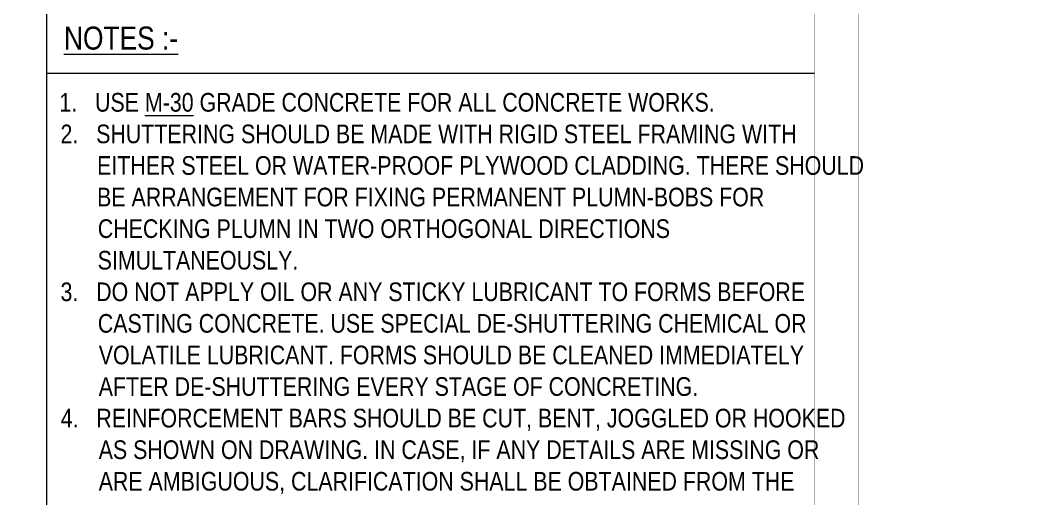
# Model space of a CAD drawing. Header units: millimetres. Extents: x 1112055 to 3390982, y -148532 to 766891.
# Drawn here: x 1898706 to 1922974, y 317988 to 329389 of the extents above; entities that cross this region are included whole.
import ezdxf

# ---------------------------------------------------------------- set-up
doc = ezdxf.new("R2010")
doc.units = ezdxf.units.MM
doc.layers.add('B TITLE BLOCK', color=250, linetype='Continuous', lineweight=0)
doc.styles.add('SWINC', font='swissc.ttf')

msp = doc.modelspace()

# ---------------------------------------------------------------- linework, layer by layer
at = {"layer": 'B TITLE BLOCK', "color": 250, "lineweight": 0}
for p, q in [((1899333.1, 341590.3), (1899333.1, 220294.8)), ((1899333.1, 328127.3), (1917635.8, 328127.3))]:
    msp.add_line(p, q, dxfattribs=at)
at = {"layer": 'B TITLE BLOCK', "color": 1, "const_width": 8.39}
msp.add_lwpolyline([(1739657.8, 219248.5), (1918682.1, 219248.5), (1918682.1, 342636.6), (1739657.8, 342636.6)], close=True, dxfattribs=at)
at = {"layer": 'B TITLE BLOCK', "color": 250, "lineweight": 0, "const_width": 8.39}
msp.add_lwpolyline([(1740704.1, 220294.8), (1917635.8, 220294.8), (1917635.8, 341590.3), (1740704.1, 341590.3)], close=True, dxfattribs=at)

# ---------------------------------------------------------------- texts
at = {"layer": 'B TITLE BLOCK', "color": 0, "lineweight": 0, "style": 'SWINC'}
for s, height, p in [('%%UNOTES :-', 547.754, (1899746.1, 328692.8)), ('1.   USE %%UM-30%%U GRADE CONCRETE FOR ALL CONCRETE WORKS.', 444.618, (1899636.8, 327212.7)), ('2.   SHUTTERING SHOULD BE MADE WITH RIGID STEEL FRAMING WITH', 444.618, (1899663.5, 326460)), ('EITHER STEEL OR WATER-PROOF PLYWOOD CLADDING. THERE SHOULD', 444.618, (1900535, 325707.2)), ('BE ARRANGEMENT FOR FIXING PERMANENT PLUMN-BOBS FOR', 444.618, (1900535, 324954.5)), ('CHECKING PLUMN IN TWO ORTHOGONAL DIRECTIONS', 444.618, (1900552.3, 324201.7)), ('SIMULTANEOUSLY.', 444.618, (1900548.2, 323449)), ('3.   DO NOT APPLY OIL OR ANY STICKY LUBRICANT TO FORMS BEFORE', 444.618, (1899663.3, 322696.2)), ('CASTING CONCRETE. USE SPECIAL DE-SHUTTERING CHEMICAL OR', 444.618, (1900552.3, 321943.5)), ('VOLATILE LUBRICANT. FORMS SHOULD BE CLEANED IMMEDIATELY', 444.618, (1900574.4, 321190.7)), ('AFTER DE-SHUTTERING EVERY STAGE OF CONCRETING.', 444.618, (1900573, 320438)), ('4.   REINFORCEMENT BARS SHOULD BE CUT, BENT, JOGGLED OR HOOKED', 444.618, (1899667.8, 319685.2)), ('AS SHOWN ON DRAWING. IN CASE, IF ANY DETAILS ARE MISSING OR', 444.618, (1900573, 318932.4)), ('ARE AMBIGUOUS, CLARIFICATION SHALL BE OBTAINED FROM THE', 444.618, (1900573, 318179.7))]:
    msp.add_text(s, height=height, dxfattribs=at).set_placement(p)
at = {"layer": 'B TITLE BLOCK', "color": 251, "insert": (2220438, 320981.9), "char_height": 306.257, "attachment_point": 2, "style": 'SWINC'}
msp.add_mtext_dynamic_manual_height_columns('\\pxsm1,qj;{\\fBankGothic Lt BT|b0|i0|c0|p34;BHOOMI\\P\\ps*,q*;\\fGost|b0|i0|c0|p2;\\H0.8x;- CONSULTANTS -\\C1; }', width=800798.623, gutter_width=0, heights=[112641.5], dxfattribs=at)

doc.saveas('drawing.dxf')
